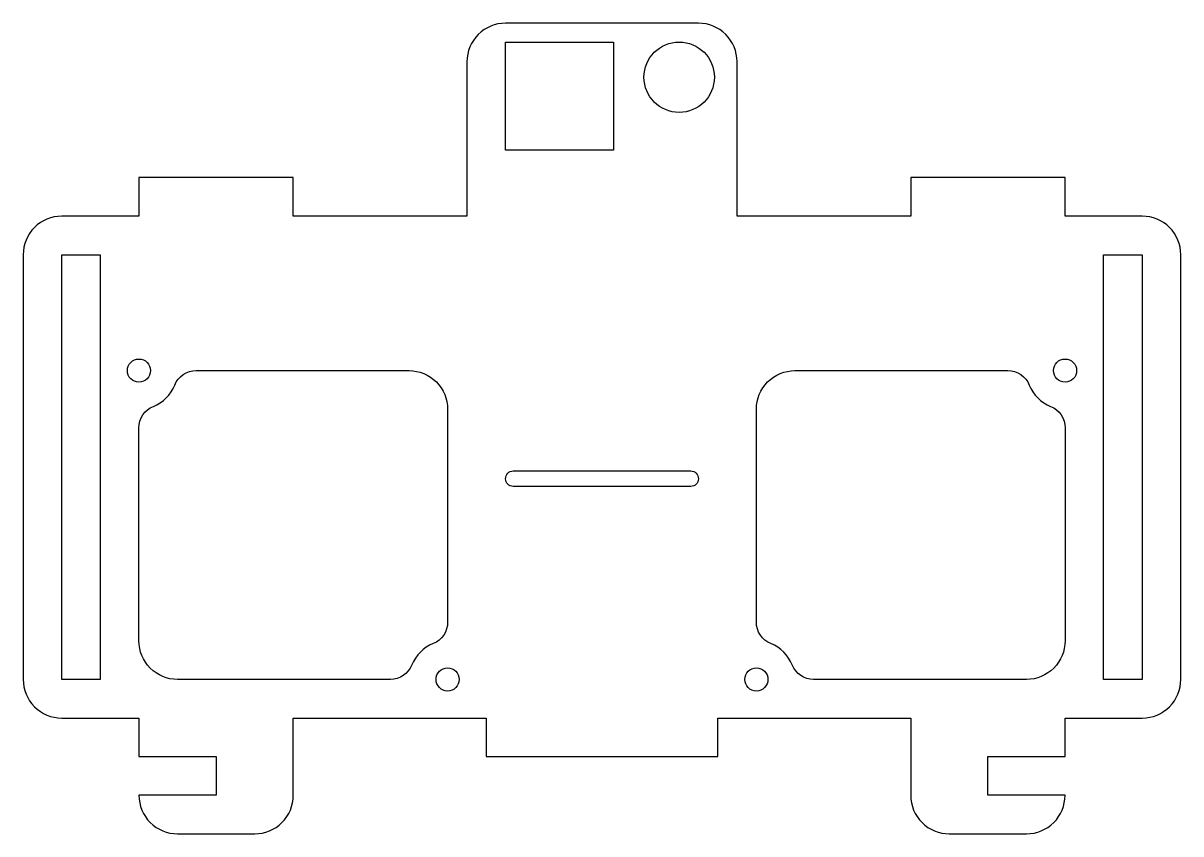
# Model space of a CAD drawing. Header units: millimetres. Extents: x 0 to 150, y -20 to 85.
import ezdxf

# ---------------------------------------------------------------- set-up
doc = ezdxf.new("R2010")
doc.units = ezdxf.units.MM

msp = doc.modelspace()

# ---------------------------------------------------------------- linework, layer by layer
for points in [[(57.5, 60), (35, 60), (35, 65), (15, 65), (15, 60), (5, 60, 0.414214), (0, 55), (0, 0, 0.414214), (5, -5), (15, -5), (15, -10), (25, -10), (25, -15), (15, -15, 0.414214), (20, -20), (30, -20, 0.414214), (35, -15), (35, -10), (35, -5), (60, -5), (60, -10), (90, -10), (90, -5), (115, -5), (115, -10), (115, -15, 0.414214), (120, -20), (130, -20, 0.414214), (135, -15), (125, -15), (125, -10), (135, -10), (135, -5), (145, -5, 0.414214), (150, 0), (150, 55, 0.414214), (145, 60), (135, 60), (135, 65), (115, 65), (115, 60), (92.5, 60), (92.5, 80, 0.414214), (87.5, 85), (62.5, 85, 0.414214), (57.5, 80)], [(55, 7.42, -0.305615), (53.13, 4.64, 0.203231), (50.36, 1.87, -0.305615), (47.58, 0), (20, 0, -0.414214), (15, 5), (15, 32.58, -0.305615), (16.88, 35.36, 0.203231), (19.64, 38.12, -0.305615), (22.42, 40), (50, 40, -0.414214), (55, 35)], [(133.13, 35.36, -0.305615), (135, 32.58), (135, 5, -0.414214), (130, 0), (102.42, 0, -0.305615), (99.64, 1.87, 0.203231), (96.88, 4.64, -0.305615), (95, 7.42), (95, 35, -0.414214), (100, 40), (127.58, 40, -0.305615), (130.36, 38.12, 0.203231)], [(86.5, 27, -1), (86.5, 25), (63.5, 25, -1), (63.5, 27)]]:
    msp.add_lwpolyline(points, format="xyb", close=True)
for points in [[(76.5, 82.56), (76.5, 68.56), (62.5, 68.56), (62.5, 82.56)], [(5, 0), (5, 55), (10, 55), (10, 0)], [(145, 0), (140, 0), (140, 55), (145, 55)]]:
    msp.add_lwpolyline(points, close=True)
for centre, radius in [((85, 78), 4.56), ((15, 40), 1.5), ((135, 40), 1.5), ((55, 0), 1.5), ((95, 0), 1.5)]:
    msp.add_circle(centre, radius)

doc.saveas('drawing.dxf')
